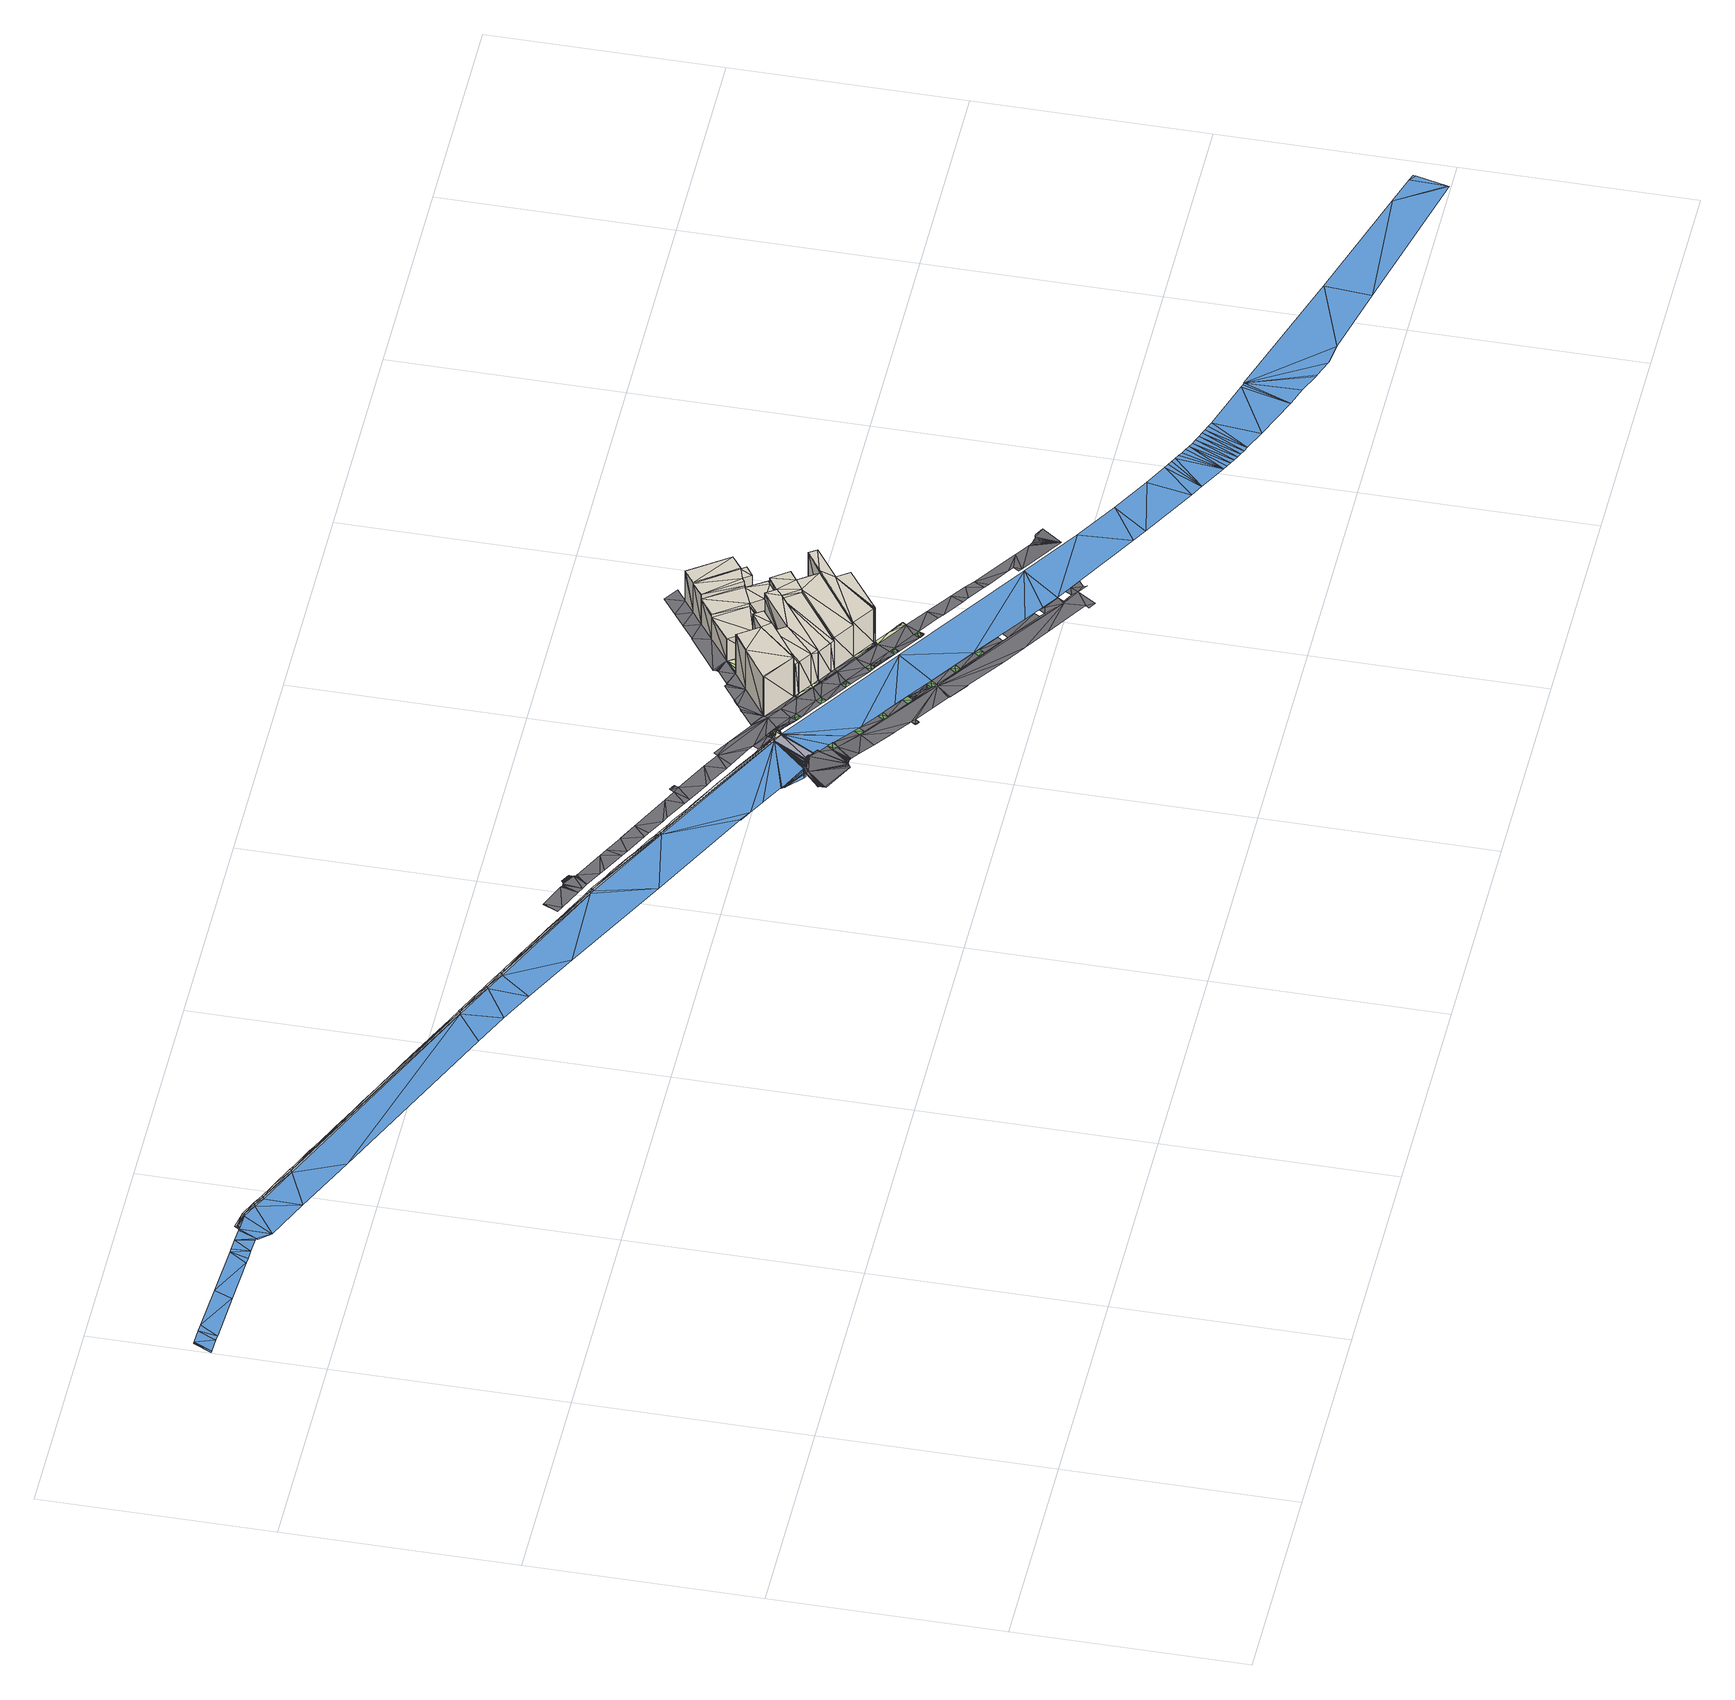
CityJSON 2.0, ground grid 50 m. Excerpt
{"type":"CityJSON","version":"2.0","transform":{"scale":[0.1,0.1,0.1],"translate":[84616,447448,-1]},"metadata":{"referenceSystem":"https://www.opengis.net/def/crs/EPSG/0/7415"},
"CityObjects":{
"object1":{"type":"GenericCityObject","attributes":{"bgt_status":"bestaand","bgt_type":"kademuur","plus_status":"geenWaarde","plus_type":"waardeOnbekend","relatievehoogteligging":"0"},"geometry":[{"type":"MultiSurface","lod":"1","boundaries":[[[0,1,2]],[[3,4,2]],[[5,6,0]],[[0,7,5]],[[0,8,7]],[[0,6,1]],[[8,0,9]],[[10,0,11]],[[11,0,12]],[[2,1,3]],[[9,0,13]],[[0,10,13]],[[14,15,0]],[[16,17,18]],[[17,16,14]],[[19,18,17]],[[20,21,19]],[[22,21,20]],[[20,23,22]],[[24,23,20]],[[25,24,20]],[[26,25,27]],[[27,28,26]],[[29,30,27]],[[29,27,31]],[[31,27,32]],[[32,33,34]],[[34,33,35]],[[35,33,36]],[[36,37,38]],[[38,37,39]],[[39,37,40]],[[40,37,41]],[[41,37,42]],[[37,43,44]],[[45,37,46]],[[46,37,47]],[[47,37,48]],[[48,37,44]],[[49,43,50]],[[51,44,43]],[[43,52,51]],[[53,43,49]],[[49,54,55]],[[49,50,54]],[[54,50,43]],[[53,52,43]],[[42,37,45]],[[27,25,20]],[[36,33,37]],[[30,28,27]],[[33,32,27]],[[15,12,0]],[[20,19,17]],[[17,14,0]],[[56,57,58]],[[2,59,60]],[[60,61,62]],[[63,64,65]],[[65,64,66]],[[65,66,67]],[[64,58,57]],[[64,57,66]],[[58,62,56]],[[61,56,62]],[[68,61,60]],[[69,68,60]],[[59,69,60]],[[70,59,2]],[[71,72,2]],[[2,72,70]],[[73,71,2]],[[74,73,2]],[[75,74,2]],[[76,75,2]],[[4,76,2]],[[55,77,49]],[[78,79,50]],[[50,79,43]],[[79,78,43]],[[43,78,50]],[[80,79,37]],[[37,79,43]],[[81,80,33]],[[33,80,37]],[[82,81,27]],[[27,81,33]],[[83,82,20]],[[20,82,27]],[[84,83,17]],[[17,83,20]],[[85,84,0]],[[0,84,17]],[[86,85,2]],[[2,85,0]],[[87,86,60]],[[60,86,2]],[[88,87,62]],[[62,87,60]],[[89,88,58]],[[58,88,62]],[[90,89,64]],[[64,89,58]],[[91,90,63]],[[63,90,64]],[[92,91,65]],[[65,91,63]],[[93,92,67]],[[67,92,65]]]}]},
"object2":{"type":"GenericCityObject","attributes":{"bgt_status":"bestaand","bgt_type":"kademuur","plus_status":"geenWaarde","plus_type":"waardeOnbekend","relatievehoogteligging":"0"},"geometry":[{"type":"MultiSurface","lod":"1","boundaries":[[[94,95,96]],[[95,97,98]],[[97,99,100]],[[99,101,102]],[[101,103,104]],[[103,105,106]],[[105,107,108]],[[109,110,111]],[[100,99,102]],[[102,101,104]],[[112,113,114]],[[106,104,103]],[[115,114,109]],[[109,116,115]],[[109,111,116]],[[112,117,113]],[[109,118,110]],[[98,97,100]],[[112,114,115]],[[119,118,109]],[[108,107,117]],[[108,106,105]],[[107,113,117]],[[96,95,98]],[[120,94,96]],[[121,122,120]],[[123,124,121]],[[125,126,123]],[[127,128,125]],[[129,130,127]],[[131,132,129]],[[120,122,94]],[[122,121,124]],[[124,123,126]],[[126,125,128]],[[128,127,130]],[[130,129,132]],[[132,131,133]],[[132,133,134]],[[131,135,133]],[[131,136,135]],[[137,136,131]],[[138,137,129]],[[129,137,131]],[[139,138,127]],[[127,138,129]],[[140,139,125]],[[125,139,127]],[[141,140,123]],[[123,140,125]],[[121,141,123]],[[142,100,102]],[[143,142,104]],[[104,142,102]],[[144,143,106]],[[106,143,104]],[[145,144,108]],[[108,144,106]],[[146,145,117]],[[117,145,108]],[[147,146,112]],[[112,146,117]],[[148,147,115]],[[115,147,112]],[[149,148,116]],[[116,148,115]],[[150,149,111]],[[111,149,116]],[[151,150,110]],[[110,150,111]],[[152,153,109]],[[109,153,119]],[[154,152,114]],[[114,152,109]],[[155,154,113]],[[113,154,114]],[[156,155,107]],[[107,155,113]],[[157,156,105]],[[105,156,107]],[[158,157,103]],[[103,157,105]],[[159,158,101]],[[101,158,103]],[[160,159,99]],[[99,159,101]],[[161,160,97]],[[97,160,99]],[[162,161,95]],[[95,161,97]],[[163,162,94]],[[94,162,95]],[[164,163,122]],[[122,163,94]],[[165,164,124]],[[124,164,122]],[[166,165,126]],[[126,165,124]],[[167,166,128]],[[128,166,126]],[[168,167,130]],[[130,167,128]],[[169,168,132]],[[132,168,130]],[[170,169,171]],[[171,169,134]],[[134,169,132]],[[172,171,133]],[[133,171,134]],[[135,172,133]]]}]},
"bridge1":{"type":"Bridge","attributes":{"bgt_status":"bestaand","class":"dek","hoortbijtypeoverbrugging":"waardeOnbekend","overbruggingisbeweegbaar":"0","plus_status":"geenWaarde","relatievehoogteligging":"1"},"geometry":[{"type":"MultiSurface","lod":"1","boundaries":[[[173,174,175]],[[173,176,174]],[[174,177,178]],[[179,180,181]],[[177,174,176]],[[176,173,182]],[[182,173,179]],[[183,182,179]],[[184,183,185]],[[186,184,185]],[[183,179,185]],[[173,180,179]],[[187,185,179]],[[188,181,180]]]}]},
"object3":{"type":"GenericCityObject","attributes":{"bgt_status":"bestaand","bgt_type":"muur","plus_status":"geenWaarde","plus_type":"waardeOnbekend","relatievehoogteligging":"0"},"geometry":[{"type":"MultiSurface","lod":"1","boundaries":[[[189,190,191]],[[189,192,193]],[[190,189,193]],[[193,192,194]],[[193,195,190]]]}]},
"building1":{"type":"Building","attributes":{"bgt_status":"bestaand","hoek":"(1:32.7)","identificatiebagpnd":"503100000026153","identificatiebagvbolaagstehuisnummer":"(1:503010000027097)","measuredHeight":10.62,"min-height-surface":0.03,"plaatsingspunt":"(1:84830.424447550.641)","plus_status":"geenWaarde","relatievehoogteligging":"0","tekst":"(1:172)"},"geometry":[{"type":"MultiSurface","lod":"1","boundaries":[[[196,197,198]],[[198,197,199]],[[199,200,201]],[[199,202,200]],[[203,204,202]],[[197,203,202]],[[197,196,205]],[[199,197,202]],[[196,206,205]],[[207,208,209]],[[209,208,196]],[[196,208,210]],[[196,210,206]],[[211,209,198]],[[198,209,196]],[[212,213,199]],[[199,213,211]],[[199,211,198]],[[214,212,201]],[[201,212,199]],[[215,214,200]],[[200,214,201]],[[216,215,202]],[[202,215,200]],[[217,216,204]],[[204,216,202]],[[218,217,203]],[[203,217,204]],[[219,218,197]],[[197,218,203]],[[220,219,221]],[[221,219,205]],[[205,219,197]],[[210,221,206]],[[206,221,205]]]}]},
"object4":{"type":"GenericCityObject","attributes":{"bgt_status":"bestaand","bgt_type":"muur","plus_status":"geenWaarde","plus_type":"waardeOnbekend","relatievehoogteligging":"0"},"geometry":[{"type":"MultiSurface","lod":"1","boundaries":[[[222,223,224]],[[222,225,223]],[[222,226,191]],[[225,222,190]],[[190,222,191]],[[191,226,227]],[[228,226,222]],[[229,228,224]],[[224,228,222]],[[230,229,223]],[[223,229,224]],[[231,230,225]],[[225,230,223]],[[195,231,190]],[[190,231,225]]]}]},
"object5":{"type":"GenericCityObject","attributes":{"bgt_status":"bestaand","bgt_type":"muur","plus_status":"geenWaarde","plus_type":"waardeOnbekend","relatievehoogteligging":"0"},"geometry":[{"type":"MultiSurface","lod":"1","boundaries":[[[218,232,217]],[[232,233,217]]]}]},
"building2":{"type":"Building","attributes":{"bgt_status":"bestaand","hoek":"(1:32.7)","identificatiebagpnd":"503100000032718","identificatiebagvbolaagstehuisnummer":"(1:503010000027096)","measuredHeight":8.37,"min-height-surface":0,"plaatsingspunt":"(1:84835.527447547.038)","plus_status":"geenWaarde","relatievehoogteligging":"0","tekst":"(1:170)"},"geometry":[{"type":"MultiSurface","lod":"1","boundaries":[[[234,235,236]],[[236,235,237]],[[234,238,235]],[[234,209,239]],[[238,234,239]],[[240,241,209]],[[239,209,241]],[[242,240,209]],[[243,241,240]],[[211,242,209]],[[244,242,211]],[[245,207,234]],[[234,207,209]],[[246,245,247]],[[247,245,236]],[[236,245,234]],[[248,247,237]],[[237,247,236]],[[249,250,238]],[[238,250,235]],[[251,227,239]],[[239,227,249]],[[239,249,238]],[[252,251,241]],[[241,251,239]],[[253,252,243]],[[243,252,241]],[[254,253,240]],[[240,253,243]],[[255,254,242]],[[242,254,240]],[[256,255,244]],[[244,255,242]],[[213,256,211]],[[211,256,244]]]}]},
"object6":{"type":"GenericCityObject","attributes":{"bgt_status":"bestaand","bgt_type":"muur","plus_status":"geenWaarde","plus_type":"waardeOnbekend","relatievehoogteligging":"0"},"geometry":[{"type":"MultiSurface","lod":"1","boundaries":[[[257,258,259]],[[257,260,258]],[[257,261,262]],[[260,257,262]],[[263,260,262]],[[261,263,262]]]}]},
"building3":{"type":"Building","attributes":{"bgt_status":"bestaand","hoek":"(1:32.7)","identificatiebagpnd":"503100000004048","identificatiebagvbolaagstehuisnummer":"(1:503010000027095)","measuredHeight":7.64,"min-height-surface":-0.02,"plaatsingspunt":"(1:84841.951447542.723)","plus_status":"geenWaarde","relatievehoogteligging":"0","tekst":"(1:168)"},"geometry":[{"type":"MultiSurface","lod":"1","boundaries":[[[264,250,265]],[[250,266,265]],[[266,267,268]],[[266,250,267]],[[250,249,267]],[[269,270,266]],[[266,270,265]],[[271,269,268]],[[268,269,266]],[[226,271,267]],[[267,271,268]],[[227,226,249]],[[249,226,267]]]}]},
"building4":{"type":"Building","attributes":{"bgt_status":"bestaand","hoek":"(1:-36.6)","identificatiebagpnd":"503100000026154","identificatiebagvbolaagstehuisnummer":"(1:503010000027023)","measuredHeight":6.01,"min-height-surface":0.06,"plaatsingspunt":"(1:84843.704447561.474)","plus_status":"geenWaarde","relatievehoogteligging":"0","tekst":"(1:1)"},"geometry":[{"type":"MultiSurface","lod":"1","boundaries":[[[272,273,221]],[[272,221,210]],[[273,274,221]],[[273,275,274]],[[208,276,210]],[[210,276,272]],[[232,220,274]],[[274,220,221]],[[233,232,275]],[[275,232,274]],[[277,233,273]],[[273,233,275]]]}]},
"building5":{"type":"Building","attributes":{"bgt_status":"bestaand","hoek":"(1:32.7)","identificatiebagpnd":"503100000026152","identificatiebagvbolaagstehuisnummer":"(1:503010000027094)","measuredHeight":8.37,"min-height-surface":-0.01,"plaatsingspunt":"(1:84845.575447540.308)","plus_status":"geenWaarde","relatievehoogteligging":"0","tekst":"(1:166)"},"geometry":[{"type":"MultiSurface","lod":"1","boundaries":[[[278,279,280]],[[278,280,281]],[[280,237,235]],[[280,282,237]],[[237,282,283]],[[283,282,284]],[[280,279,282]],[[270,285,281]],[[281,285,278]],[[265,270,281]],[[264,265,280]],[[280,265,281]],[[250,264,235]],[[235,264,280]],[[286,248,283]],[[283,248,237]],[[287,288,284]],[[284,288,286]],[[284,286,283]],[[289,287,282]],[[282,287,284]],[[290,289,279]],[[279,289,282]]]}]},
"building6":{"type":"Building","attributes":{"bgt_status":"bestaand","hoek":"(1:32.7)","identificatiebagpnd":"503100000026151","identificatiebagvbolaagstehuisnummer":"(1:503010000061493)","measuredHeight":9.06,"min-height-surface":-0.01,"plaatsingspunt":"(1:84850.858447537.122)","plus_status":"geenWaarde","relatievehoogteligging":"0","tekst":"(1:164)"},"geometry":[{"type":"MultiSurface","lod":"1","boundaries":[[[291,292,293]],[[291,294,292]],[[291,295,294]],[[291,296,295]],[[291,297,298]],[[296,291,298]],[[298,297,299]],[[300,301,291]],[[291,301,297]],[[302,300,303]],[[303,300,293]],[[293,300,291]],[[304,303,292]],[[292,303,293]],[[258,305,294]],[[294,305,304]],[[294,304,292]],[[259,258,295]],[[295,258,294]],[[285,259,296]],[[296,259,295]],[[278,285,296]],[[279,278,298]],[[298,278,296]],[[306,290,299]],[[299,290,279]],[[299,279,298]],[[301,306,297]],[[297,306,299]]]}]},
"building7":{"type":"Building","attributes":{"bgt_status":"bestaand","identificatiebagpnd":"503100000026155","measuredHeight":6.79,"min-height-surface":0.08,"plus_status":"geenWaarde","relatievehoogteligging":"0"},"geometry":[{"type":"MultiSurface","lod":"1","boundaries":[[[307,308,309]],[[286,310,309]],[[308,311,309]],[[309,247,286]],[[286,247,248]],[[309,311,247]],[[308,312,311]],[[313,314,309]],[[309,314,307]],[[315,313,310]],[[310,313,309]],[[288,315,286]],[[286,315,310]],[[276,246,272]],[[272,246,311]],[[311,246,247]],[[273,272,312]],[[312,272,311]],[[316,277,308]],[[308,277,273]],[[308,273,312]]]}]},
"building8":{"type":"Building","attributes":{"bgt_status":"bestaand","hoek":"(1:-36.3)","identificatiebagpnd":"503100000017412","identificatiebagvbolaagstehuisnummer":"(1:503010000027024)","measuredHeight":7.98,"min-height-surface":0.09,"plaatsingspunt":"(1:84852.482447568.060)","plus_status":"geenWaarde","relatievehoogteligging":"0","tekst":"(1:3)"},"geometry":[{"type":"MultiSurface","lod":"1","boundaries":[[[317,318,319]],[[317,320,321]],[[318,317,321]],[[321,320,322]],[[323,321,322]],[[322,320,324]],[[325,326,319]],[[319,326,317]],[[327,325,318]],[[318,325,319]],[[328,327,321]],[[321,327,318]],[[314,328,307]],[[307,328,323]],[[323,328,321]],[[308,307,322]],[[322,307,323]],[[329,316,324]],[[324,316,308]],[[324,308,322]],[[330,329,320]],[[320,329,324]]]}]},
"building9":{"type":"Building","attributes":{"bgt_status":"bestaand","hoek":"(1:-36.3)","identificatiebagpnd":"503100000017420","identificatiebagvbolaagstehuisnummer":"(1:503010000054295)","measuredHeight":8.24,"min-height-surface":0.11,"plaatsingspunt":"(1:84855.482447570.260)","plus_status":"geenWaarde","relatievehoogteligging":"0","tekst":"(1:5)"},"geometry":[{"type":"MultiSurface","lod":"1","boundaries":[[[331,332,333]],[[331,333,334]],[[335,336,331]],[[331,336,332]],[[326,337,317]],[[317,337,334]],[[334,337,335]],[[334,335,331]],[[320,317,333]],[[333,317,334]],[[338,330,336]],[[336,330,332]],[[332,330,320]],[[332,320,333]]]}]},
"waterbody1":{"type":"WaterBody","attributes":{"bgt_status":"bestaand","class":"waterloop","plus_status":"geenWaarde","plus_type":"waardeOnbekend","relatievehoogteligging":"0"},"geometry":[{"type":"MultiSurface","lod":"1","boundaries":[[[339,158,159]],[[340,341,79]],[[179,180,79]],[[180,181,79]],[[173,342,180]],[[343,344,345]],[[342,346,345]],[[347,344,348]],[[349,350,351]],[[352,350,353]],[[354,355,356]],[[356,352,357]],[[358,359,360]],[[360,355,361]],[[358,362,359]],[[358,363,362]],[[364,365,363]],[[364,366,365]],[[364,367,366]],[[364,368,367]],[[369,370,368]],[[371,372,370]],[[373,374,372]],[[375,376,374]],[[377,378,376]],[[379,380,378]],[[379,381,380]],[[382,383,381]],[[384,385,383]],[[386,385,384]],[[387,388,389]],[[389,386,390]],[[391,392,388]],[[393,392,394]],[[394,392,391]],[[391,388,395]],[[395,388,387]],[[387,389,390]],[[390,386,396]],[[397,390,396]],[[396,386,398]],[[398,386,399]],[[399,386,400]],[[400,386,384]],[[384,383,382]],[[382,381,379]],[[379,378,377]],[[377,376,375]],[[375,374,373]],[[373,372,371]],[[371,370,369]],[[369,368,401]],[[401,368,364]],[[364,363,358]],[[358,360,361]],[[361,355,354]],[[354,356,357]],[[402,403,82]],[[357,352,353]],[[353,350,349]],[[353,349,404]],[[350,347,405]],[[351,350,405]],[[405,347,406]],[[406,347,407]],[[407,347,348]],[[168,169,79]],[[348,344,343]],[[343,345,408]],[[408,345,346]],[[409,410,339]],[[411,408,346]],[[342,173,346]],[[180,179,173]],[[412,86,87]],[[179,79,413]],[[413,79,169]],[[170,413,169]],[[167,168,79]],[[166,167,79]],[[165,166,79]],[[79,164,165]],[[79,163,164]],[[79,162,163]],[[79,414,162]],[[162,414,161]],[[415,88,89]],[[160,161,416]],[[159,160,409]],[[339,157,158]],[[339,156,157]],[[153,155,156]],[[153,154,155]],[[417,83,84]],[[152,154,153]],[[82,83,402]],[[153,156,339]],[[82,403,81]],[[339,159,409]],[[416,409,160]],[[414,416,161]],[[418,414,79]],[[80,419,79]],[[79,420,418]],[[79,341,420]],[[80,81,403]],[[85,421,84]],[[79,419,340]],[[85,86,422]],[[417,402,83]],[[419,423,424]],[[419,80,423]],[[87,88,412]],[[403,423,80]],[[421,417,84]],[[425,421,85]],[[425,85,422]],[[422,86,412]],[[412,88,415]],[[91,89,90]],[[426,415,427]],[[428,427,429]],[[430,428,429]],[[431,430,429]],[[432,433,434]],[[435,432,436]],[[437,435,438]],[[439,437,440]],[[437,441,440]],[[437,438,441]],[[435,436,438]],[[433,442,443]],[[432,434,436]],[[433,443,434]],[[442,444,445]],[[442,445,443]],[[444,431,445]],[[431,446,445]],[[431,429,446]],[[427,93,429]],[[427,92,93]],[[427,415,91]],[[427,91,92]],[[415,89,91]]]}]},
"plantcover1":{"type":"PlantCover","attributes":{"begroeidterreindeeloptalud":"0","bgt_status":"bestaand","class":"groenvoorziening","plus_fysiekvoorkomen":"waardeOnbekend","plus_status":"geenWaarde","relatievehoogteligging":"0"},"geometry":[{"type":"MultiSurface","lod":"1","boundaries":[[[447,448,449]],[[449,450,451]],[[447,449,451]],[[448,450,449]]]}]},
"road1":{"type":"Road","attributes":{"bgt_status":"bestaand","function":"voetpad","plus_functiewegdeel":"waardeOnbekend","plus_fysiekvoorkomenwegdeel":"gebakkenklinkers","plus_status":"geenWaarde","relatievehoogteligging":"0","surfacematerial":"openverharding","wegdeeloptalud":"0"},"geometry":[{"type":"MultiSurface","lod":"1","boundaries":[[[452,453,454]],[[455,456,454]],[[453,77,454]],[[454,457,455]],[[454,458,457]],[[454,459,458]],[[454,55,459]],[[459,55,460]],[[460,55,461]],[[454,77,55]]]}]},
"plantcover2":{"type":"PlantCover","attributes":{"begroeidterreindeeloptalud":"0","bgt_status":"bestaand","class":"groenvoorziening","plus_fysiekvoorkomen":"waardeOnbekend","plus_status":"geenWaarde","relatievehoogteligging":"0"},"geometry":[{"type":"MultiSurface","lod":"1","boundaries":[[[462,463,464]],[[462,464,465]]]}]},
"road2":{"type":"Road","attributes":{"bgt_status":"bestaand","function":"voetpad","plus_functiewegdeel":"waardeOnbekend","plus_fysiekvoorkomenwegdeel":"tegels","plus_status":"geenWaarde","relatievehoogteligging":"0","surfacematerial":"openverharding","wegdeeloptalud":"0"},"geometry":[{"type":"MultiSurface","lod":"1","boundaries":[[[466,467,468]],[[468,469,470]],[[468,467,469]],[[469,467,214]],[[466,471,467]],[[467,471,472]],[[472,471,473]]]}]},
"landuse1":{"type":"LandUse","attributes":{"bgt_fysiekvoorkomen":"onverhard","bgt_status":"bestaand","onbegroeidterreindeeloptalud":"0","plus_fysiekvoorkomen":"waardeOnbekend","plus_status":"geenWaarde","relatievehoogteligging":"0"},"geometry":[{"type":"MultiSurface","lod":"1","boundaries":[[[474,475,476]],[[477,461,55]],[[478,475,452]],[[478,476,475]],[[478,479,476]],[[478,480,479]],[[478,481,480]],[[482,483,484]],[[485,486,487]],[[180,485,487]],[[180,342,485]],[[488,180,487]],[[489,490,491]],[[477,55,188]],[[492,54,43]],[[492,55,54]],[[482,484,478]],[[478,484,481]],[[461,477,493]],[[460,461,493]],[[493,477,488]],[[458,493,457]],[[457,493,455]],[[455,493,456]],[[456,493,478]],[[456,452,454]],[[180,477,188]],[[488,489,491]],[[459,493,458]],[[493,488,491]],[[489,488,487]],[[477,180,488]],[[490,482,491]],[[490,483,482]],[[478,493,491]],[[459,460,493]],[[456,478,452]],[[491,482,478]],[[188,492,43]],[[188,55,492]],[[181,180,188]],[[79,181,43]],[[43,181,188]]]}]},
"road3":{"type":"Road","attributes":{"bgt_status":"bestaand","function":"voetpad","plus_functiewegdeel":"waardeOnbekend","plus_fysiekvoorkomenwegdeel":"gebakkenklinkers","plus_status":"geenWaarde","relatievehoogteligging":"0","surfacematerial":"openverharding","wegdeeloptalud":"0"},"geometry":[{"type":"MultiSurface","lod":"1","boundaries":[[[494,495,496]],[[496,497,498]],[[496,495,499]],[[496,499,497]],[[497,499,500]],[[499,495,501]],[[502,499,501]]]}]},
"road4":{"type":"Road","attributes":{"bgt_status":"bestaand","function":"voetpad","plus_functiewegdeel":"waardeOnbekend","plus_fysiekvoorkomenwegdeel":"gebakkenklinkers","plus_status":"geenWaarde","relatievehoogteligging":"0","surfacematerial":"openverharding","wegdeeloptalud":"0"},"geometry":[{"type":"MultiSurface","lod":"1","boundaries":[[[503,504,505]],[[503,505,506]]]}]},
"road5":{"type":"Road","attributes":{"bgt_status":"bestaand","function":"voetpad","plus_functiewegdeel":"waardeOnbekend","plus_fysiekvoorkomenwegdeel":"gebakkenklinkers","plus_status":"geenWaarde","relatievehoogteligging":"0","surfacematerial":"openverharding","wegdeeloptalud":"0"},"geometry":[{"type":"MultiSurface","lod":"1","boundaries":[[[474,480,481]],[[504,474,481]],[[489,504,490]],[[490,504,483]],[[483,504,484]],[[484,504,481]],[[474,479,480]],[[474,476,479]],[[504,503,474]],[[474,503,475]],[[507,505,489]],[[506,508,509]],[[489,505,504]],[[507,508,506]],[[503,506,509]],[[505,507,506]],[[475,503,509]]]}]},
"plantcover3":{"type":"PlantCover","attributes":{"begroeidterreindeeloptalud":"0","bgt_status":"bestaand","class":"groenvoorziening","plus_fysiekvoorkomen":"waardeOnbekend","plus_status":"geenWaarde","relatievehoogteligging":"0"},"geometry":[{"type":"MultiSurface","lod":"1","boundaries":[[[510,511,512]],[[512,513,514]],[[510,512,514]],[[511,513,512]]]}]},
"road6":{"type":"Road","attributes":{"bgt_status":"bestaand","function":"rijbaanlokaleweg","plus_functiewegdeel":"waardeOnbekend","plus_fysiekvoorkomenwegdeel":"betonstraatstenen","plus_status":"geenWaarde","relatievehoogteligging":"0","surfacematerial":"openverharding","wegdeeloptalud":"0"},"geometry":[{"type":"MultiSurface","lod":"1","boundaries":[[[515,516,517]],[[518,517,516]],[[519,520,521]],[[522,517,518]],[[523,524,521]],[[525,523,526]],[[527,525,526]],[[528,527,526]],[[529,528,526]],[[530,531,526]],[[532,530,526]],[[533,532,526]],[[534,533,526]],[[535,534,526]],[[536,535,526]],[[537,536,538]],[[539,537,538]],[[536,526,538]],[[531,529,526]],[[526,523,521]],[[521,524,519]],[[522,540,524]],[[524,540,519]],[[522,541,540]],[[542,543,515]],[[542,544,545]],[[541,522,518]],[[516,515,546]],[[546,515,543]],[[543,542,547]],[[547,542,545]],[[545,544,548]],[[549,545,548]],[[550,551,230]],[[552,550,230]],[[231,552,230]],[[553,554,193]],[[555,553,194]],[[556,557,558]],[[472,453,467]],[[475,509,452]],[[452,509,467]],[[559,560,561]],[[562,563,472]],[[453,472,563]],[[562,472,564]],[[565,566,567]],[[568,569,570]],[[571,572,573]],[[560,574,561]],[[575,576,573]],[[577,558,576]],[[578,579,580]],[[579,558,581]],[[582,578,580]],[[580,579,581]],[[574,583,584]],[[581,558,585]],[[586,559,561]],[[585,558,587]],[[588,559,586]],[[588,566,565]],[[569,589,567]],[[587,558,590]],[[591,564,592]],[[590,558,593]],[[453,452,467]],[[593,558,557]],[[556,558,594]],[[594,558,577]],[[577,576,595]],[[595,576,596]],[[596,576,597]],[[597,576,598]],[[598,576,599]],[[600,598,601]],[[602,600,603]],[[604,602,603]],[[605,604,606]],[[607,605,608]],[[609,607,610]],[[611,609,612]],[[613,611,614]],[[615,613,616]],[[617,615,618]],[[616,618,615]],[[614,616,613]],[[612,614,611]],[[610,612,609]],[[608,610,607]],[[606,608,605]],[[603,606,604]],[[601,603,600]],[[619,601,598]],[[599,619,598]],[[620,621,573]],[[576,622,599]],[[576,575,622]],[[623,624,584]],[[573,625,575]],[[620,624,623]],[[625,573,626]],[[626,573,627]],[[627,573,572]],[[628,571,573]],[[621,628,573]],[[623,621,620]],[[584,583,623]],[[574,560,583]],[[509,508,467]],[[559,629,560]],[[559,588,565]],[[565,567,589]],[[589,569,568]],[[630,589,568]],[[630,631,632]],[[591,592,570]],[[633,632,631]],[[592,568,570]],[[631,630,568]],[[508,555,634]],[[592,564,472]],[[508,634,467]],[[555,194,634]],[[553,193,194]],[[551,635,263]],[[554,231,193]],[[193,231,195]],[[554,552,231]],[[635,636,260]],[[551,263,230]],[[636,637,260]],[[635,260,263]],[[637,548,260]],[[637,549,548]]]}]},
"plantcover4":{"type":"PlantCover","attributes":{"begroeidterreindeeloptalud":"0","bgt_status":"bestaand","class":"groenvoorziening","plus_fysiekvoorkomen":"waardeOnbekend","plus_status":"geenWaarde","relatievehoogteligging":"0"},"geometry":[{"type":"MultiSurface","lod":"1","boundaries":[[[638,555,639]],[[639,508,507]],[[640,638,507]],[[555,508,639]],[[507,638,639]],[[640,555,638]]]}]},
"road7":{"type":"Road","attributes":{"bgt_status":"bestaand","function":"voetgangersgebied","plus_functiewegdeel":"waardeOnbekend","plus_fysiekvoorkomenwegdeel":"gebakkenklinkers","plus_status":"geenWaarde","relatievehoogteligging":"0","surfacematerial":"openverharding","wegdeeloptalud":"0"},"geometry":[{"type":"MultiSurface","lod":"1","boundaries":[[[470,641,468]],[[469,214,470]],[[214,215,470]],[[470,215,641]],[[641,215,642]],[[641,642,643]],[[642,215,644]],[[643,642,645]],[[215,216,644]],[[644,646,647]],[[644,648,646]],[[644,216,648]],[[648,216,649]],[[649,216,650]],[[216,651,650]],[[651,216,652]],[[652,216,653]],[[654,653,216]],[[649,655,656]],[[649,657,655]],[[649,658,657]],[[649,650,658]],[[216,217,654]],[[659,654,217]],[[660,659,217]],[[660,217,233]],[[660,233,661]],[[661,233,662]],[[662,233,663]],[[663,233,664]],[[665,664,233]],[[666,233,667]],[[668,665,233]],[[668,233,669]],[[670,233,666]],[[669,233,671]],[[671,233,670]],[[233,277,667]],[[277,672,667]],[[672,277,673]],[[673,277,329]],[[316,329,277]],[[674,673,329]],[[674,329,330]],[[675,674,330]],[[330,338,675]],[[675,338,676]],[[676,338,677]]]}]},
"road8":{"type":"Road","attributes":{"bgt_status":"bestaand","function":"parkeervlak","plus_functiewegdeel":"waardeOnbekend","plus_fysiekvoorkomenwegdeel":"betonstraatstenen","plus_status":"geenWaarde","relatievehoogteligging":"0","surfacematerial":"openverharding","wegdeeloptalud":"0"},"geometry":[{"type":"MultiSurface","lod":"1","boundaries":[[[553,555,640]],[[553,640,678]]]}]},
"plantcover5":{"type":"PlantCover","attributes":{"begroeidterreindeeloptalud":"0","bgt_status":"bestaand","class":"groenvoorziening","plus_fysiekvoorkomen":"waardeOnbekend","plus_status":"geenWaarde","relatievehoogteligging":"0"},"geometry":[{"type":"MultiSurface","lod":"1","boundaries":[[[679,680,681]],[[679,681,682]]]}]},
"road9":{"type":"Road","attributes":{"bgt_status":"bestaand","function":"voetpad","plus_functiewegdeel":"waardeOnbekend","plus_fysiekvoorkomenwegdeel":"gebakkenklinkers","plus_status":"geenWaarde","relatievehoogteligging":"0","surfacematerial":"openverharding","wegdeeloptalud":"0"},"geometry":[{"type":"MultiSurface","lod":"1","boundaries":[[[212,214,634]],[[212,634,683]],[[192,683,634]],[[192,634,194]],[[214,467,634]]]}]},
"road10":{"type":"Road","attributes":{"bgt_status":"bestaand","function":"parkeervlak","plus_functiewegdeel":"waardeOnbekend","plus_fysiekvoorkomenwegdeel":"betonstraatstenen","plus_status":"geenWaarde","relatievehoogteligging":"0","surfacematerial":"openverharding","wegdeeloptalud":"0"},"geometry":[{"type":"MultiSurface","lod":"1","boundaries":[[[684,685,686]],[[685,687,686]]]}]},
"plantcover6":{"type":"PlantCover","attributes":{"begroeidterreindeeloptalud":"0","bgt_status":"bestaand","class":"groenvoorziening","plus_fysiekvoorkomen":"waardeOnbekend","plus_status":"geenWaarde","relatievehoogteligging":"0"},"geometry":[{"type":"MultiSurface","lod":"1","boundaries":[[[688,554,553]],[[689,688,678]],[[678,688,553]],[[689,554,688]]]}]},
"road11":{"type":"Road","attributes":{"bgt_status":"bestaand","function":"rijbaanlokaleweg","plus_functiewegdeel":"waardeOnbekend","plus_fysiekvoorkomenwegdeel":"betonstraatstenen","plus_status":"geenWaarde","relatievehoogteligging":"0","surfacematerial":"openverharding","wegdeeloptalud":"0"},"geometry":[{"type":"MultiSurface","lod":"1","boundaries":[[[690,691,501]],[[145,146,147]],[[692,693,694]],[[690,695,694]],[[693,692,696]],[[697,696,692]],[[698,694,695]],[[698,692,694]],[[695,690,699]],[[690,700,699]],[[700,690,701]],[[700,701,702]],[[690,703,701]],[[703,690,704]],[[704,690,495]],[[690,501,495]],[[691,705,501]],[[705,691,706]],[[705,706,707]],[[706,691,708]],[[177,183,709]],[[182,183,176]],[[150,710,136]],[[711,708,447]],[[712,451,713]],[[713,451,714]],[[714,451,715]],[[715,451,716]],[[451,717,718]],[[719,720,451]],[[721,719,451]],[[722,721,451]],[[723,722,451]],[[724,723,709]],[[710,724,136]],[[725,710,150]],[[726,725,150]],[[727,726,150]],[[728,727,150]],[[729,728,150]],[[730,729,150]],[[730,731,732]],[[730,150,731]],[[733,731,150]],[[734,733,150]],[[735,734,150]],[[736,735,150]],[[737,736,150]],[[738,737,150]],[[738,151,739]],[[738,150,151]],[[708,691,447]],[[150,147,149]],[[149,147,148]],[[150,138,147]],[[143,145,147]],[[143,144,145]],[[138,143,147]],[[98,142,143]],[[98,100,142]],[[138,98,143]],[[138,96,98]],[[121,120,96]],[[138,121,96]],[[140,141,121]],[[138,140,121]],[[138,139,140]],[[137,138,150]],[[136,137,150]],[[709,136,724]],[[186,185,172]],[[186,172,135]],[[740,171,172]],[[185,740,172]],[[136,184,135]],[[187,740,185]],[[447,712,711]],[[186,135,184]],[[184,136,183]],[[183,136,709]],[[183,177,176]],[[451,718,716]],[[741,447,465]],[[451,720,717]],[[178,709,742]],[[178,177,709]],[[709,451,450]],[[709,723,451]],[[712,447,451]],[[691,465,447]],[[448,447,741]],[[741,465,464]],[[413,170,740]],[[740,170,171]],[[179,413,187]],[[187,413,740]]]}]},
"road12":{"type":"Road","attributes":{"bgt_status":"bestaand","function":"parkeervlak","plus_functiewegdeel":"waardeOnbekend","plus_fysiekvoorkomenwegdeel":"betonstraatstenen","plus_status":"geenWaarde","relatievehoogteligging":"0","surfacematerial":"openverharding","wegdeeloptalud":"0"},"geometry":[{"type":"MultiSurface","lod":"1","boundaries":[[[743,744,745]],[[743,745,746]]]}]},
"road13":{"type":"Road","attributes":{"bgt_status":"bestaand","function":"parkeervlak","plus_functiewegdeel":"waardeOnbekend","plus_fysiekvoorkomenwegdeel":"betonstraatstenen","plus_status":"geenWaarde","relatievehoogteligging":"0","surfacematerial":"openverharding","wegdeeloptalud":"0"},"geometry":[{"type":"MultiSurface","lod":"1","boundaries":[[[552,554,689]],[[552,689,747]]]}]},
"plantcover7":{"type":"PlantCover","attributes":{"begroeidterreindeeloptalud":"0","bgt_status":"bestaand","class":"groenvoorziening","plus_fysiekvoorkomen":"waardeOnbekend","plus_status":"geenWaarde","relatievehoogteligging":"0"},"geometry":[{"type":"MultiSurface","lod":"1","boundaries":[[[748,749,750]],[[750,751,752]],[[748,750,752]],[[749,751,750]]]}]},
"landuse2":{"type":"LandUse","attributes":{"bgt_fysiekvoorkomen":"erf","bgt_status":"bestaand","onbegroeidterreindeeloptalud":"0","plus_fysiekvoorkomen":"waardeOnbekend","plus_status":"geenWaarde","relatievehoogteligging":"0"},"geometry":[{"type":"MultiSurface","lod":"1","boundaries":[[[753,254,255]],[[255,192,753]],[[192,253,753]],[[256,683,255]],[[754,755,756]],[[757,227,251]],[[755,189,251]],[[253,192,754]],[[757,189,191]],[[754,192,189]],[[256,213,212]],[[192,255,683]],[[683,256,212]],[[756,755,251]],[[757,758,227]],[[191,227,758]],[[758,757,191]],[[251,189,757]],[[253,254,753]],[[755,754,189]],[[252,253,754]],[[252,756,251]],[[252,754,756]]]}]},
"plantcover8":{"type":"PlantCover","attributes":{"begroeidterreindeeloptalud":"0","bgt_status":"bestaand","class":"groenvoorziening","plus_fysiekvoorkomen":"waardeOnbekend","plus_status":"geenWaarde","relatievehoogteligging":"0"},"geometry":[{"type":"MultiSurface","lod":"1","boundaries":[[[759,760,761]],[[759,552,747]],[[762,759,747]],[[761,550,552]],[[762,760,759]],[[762,550,760]],[[759,761,552]],[[760,550,761]]]}]},
"road14":{"type":"Road","attributes":{"bgt_status":"bestaand","function":"parkeervlak","plus_functiewegdeel":"waardeOnbekend","plus_fysiekvoorkomenwegdeel":"betonstraatstenen","plus_status":"geenWaarde","relatievehoogteligging":"0","surfacematerial":"openverharding","wegdeeloptalud":"0"},"geometry":[{"type":"MultiSurface","lod":"1","boundaries":[[[551,550,763]],[[550,762,763]]]}]},
"plantcover9":{"type":"PlantCover","attributes":{"begroeidterreindeeloptalud":"0","bgt_status":"bestaand","class":"groenvoorziening","plus_fysiekvoorkomen":"waardeOnbekend","plus_status":"geenWaarde","relatievehoogteligging":"0"},"geometry":[{"type":"MultiSurface","lod":"1","boundaries":[[[764,765,766]],[[766,767,768]],[[764,766,768]],[[765,767,766]]]}]},
"road15":{"type":"Road","attributes":{"bgt_status":"bestaand","function":"voetpad","plus_functiewegdeel":"waardeOnbekend","plus_fysiekvoorkomenwegdeel":"tegels","plus_status":"geenWaarde","relatievehoogteligging":"0","surfacematerial":"openverharding","wegdeeloptalud":"0"},"geometry":[{"type":"MultiSurface","lod":"1","boundaries":[[[271,270,269]],[[271,229,270]],[[271,226,228]],[[229,271,228]]]}]},
"plantcover10":{"type":"PlantCover","attributes":{"begroeidterreindeeloptalud":"0","bgt_status":"bestaand","class":"groenvoorziening","plus_fysiekvoorkomen":"waardeOnbekend","plus_status":"geenWaarde","relatievehoogteligging":"0"},"geometry":[{"type":"MultiSurface","lod":"1","boundaries":[[[769,635,551]],[[769,551,763]],[[770,769,763]],[[770,635,769]]]}]},
"road16":{"type":"Road","attributes":{"bgt_status":"bestaand","function":"parkeervlak","plus_functiewegdeel":"waardeOnbekend","plus_fysiekvoorkomenwegdeel":"betonstraatstenen","plus_status":"geenWaarde","relatievehoogteligging":"0","surfacematerial":"openverharding","wegdeeloptalud":"0"},"geometry":[{"type":"MultiSurface","lod":"1","boundaries":[[[771,765,764]],[[690,772,773]],[[772,774,775]],[[776,772,775]],[[773,772,776]],[[694,693,777]],[[778,779,780]],[[781,778,780]],[[772,690,780]],[[693,782,783]],[[784,785,786]],[[784,787,785]],[[694,788,784]],[[786,694,784]],[[781,694,786]],[[788,694,789]],[[693,790,777]],[[777,790,791]],[[783,792,790]],[[514,463,462]],[[789,694,777]],[[790,693,783]],[[780,694,781]],[[690,694,780]],[[764,690,773]],[[462,465,691]],[[690,510,691]],[[514,513,463]],[[691,514,462]],[[691,510,514]],[[682,681,510]],[[681,511,510]],[[690,682,510]],[[690,679,682]],[[743,746,751]],[[745,752,751]],[[690,752,679]],[[690,748,752]],[[768,767,748]],[[690,768,748]],[[748,767,749]],[[764,768,690]],[[771,764,773]],[[684,686,744]],[[679,752,744]],[[746,745,751]],[[744,752,745]],[[680,743,751]],[[684,743,680]],[[679,687,680]],[[684,744,743]],[[680,687,685]],[[679,744,686]],[[687,679,686]],[[685,684,680]]]}]},
"road17":{"type":"Road","attributes":{"bgt_status":"bestaand","function":"voetpad","plus_functiewegdeel":"waardeOnbekend","plus_fysiekvoorkomenwegdeel":"gebakkenklinkers","plus_status":"geenWaarde","relatievehoogteligging":"0","surfacematerial":"openverharding","wegdeeloptalud":"0"},"geometry":[{"type":"MultiSurface","lod":"1","boundaries":[[[793,794,795]],[[793,795,796]]]}]},
"road18":{"type":"Road","attributes":{"bgt_status":"bestaand","function":"voetpad","plus_functiewegdeel":"waardeOnbekend","plus_fysiekvoorkomenwegdeel":"sierbestrating","plus_status":"geenWaarde","relatievehoogteligging":"0","surfacematerial":"openverharding","wegdeeloptalud":"0"},"geometry":[{"type":"MultiSurface","lod":"1","boundaries":[[[285,270,261]],[[261,270,229]],[[263,261,229]],[[230,263,229]]]}]},
"road19":{"type":"Road","attributes":{"bgt_status":"bestaand","function":"voetpad","plus_functiewegdeel":"waardeOnbekend","plus_fysiekvoorkomenwegdeel":"gebakkenklinkers","plus_status":"geenWaarde","relatievehoogteligging":"0","surfacematerial":"openverharding","wegdeeloptalud":"0"},"geometry":[{"type":"MultiSurface","lod":"1","boundaries":[[[795,770,797]],[[795,794,770]],[[793,770,794]],[[636,796,797]],[[793,635,770]],[[797,796,795]],[[636,635,796]],[[796,635,793]]]}]},
"plantcover11":{"type":"PlantCover","attributes":{"begroeidterreindeeloptalud":"0","bgt_status":"bestaand","class":"groenvoorziening","plus_fysiekvoorkomen":"waardeOnbekend","plus_status":"geenWaarde","relatievehoogteligging":"0"},"geometry":[{"type":"MultiSurface","lod":"1","boundaries":[[[798,775,771]],[[776,798,773]],[[773,798,771]],[[776,775,798]]]}]},
"landuse3":{"type":"LandUse","attributes":{"bgt_fysiekvoorkomen":"erf","bgt_status":"bestaand","onbegroeidterreindeeloptalud":"0","plus_fysiekvoorkomen":"waardeOnbekend","plus_status":"geenWaarde","relatievehoogteligging":"0"},"geometry":[{"type":"MultiSurface","lod":"1","boundaries":[[[799,232,218]],[[800,218,219]],[[220,801,219]],[[220,232,802]],[[803,802,804]],[[802,232,804]],[[801,802,219]],[[804,218,800]],[[800,803,804]],[[801,220,802]],[[804,799,218]],[[804,232,799]],[[219,803,800]],[[219,802,803]]]}]},
"plantcover12":{"type":"PlantCover","attributes":{"begroeidterreindeeloptalud":"0","bgt_status":"bestaand","class":"groenvoorziening","plus_fysiekvoorkomen":"waardeOnbekend","plus_status":"geenWaarde","relatievehoogteligging":"0"},"geometry":[{"type":"MultiSurface","lod":"1","boundaries":[[[805,637,806]],[[806,636,807]],[[807,636,797]],[[808,807,797]],[[806,637,636]],[[808,806,807]],[[808,805,806]]]}]},
"landuse4":{"type":"LandUse","attributes":{"bgt_fysiekvoorkomen":"erf","bgt_status":"bestaand","onbegroeidterreindeeloptalud":"0","plus_fysiekvoorkomen":"waardeOnbekend","plus_status":"geenWaarde","relatievehoogteligging":"0"},"geometry":[{"type":"MultiSurface","lod":"1","boundaries":[[[809,285,261]],[[809,261,257]],[[810,811,809]],[[259,285,809]],[[810,809,257]],[[811,259,809]],[[259,810,257]],[[259,811,810]]]}]},
"road20":{"type":"Road","attributes":{"bgt_status":"bestaand","function":"parkeervlak","plus_functiewegdeel":"waardeOnbekend","plus_fysiekvoorkomenwegdeel":"betonstraatstenen","plus_status":"geenWaarde","relatievehoogteligging":"0","surfacematerial":"openverharding","wegdeeloptalud":"0"},"geometry":[{"type":"MultiSurface","lod":"1","boundaries":[[[549,637,812]],[[637,805,812]]]}]},
"plantcover13":{"type":"PlantCover","attributes":{"begroeidterreindeeloptalud":"0","bgt_status":"bestaand","class":"groenvoorziening","plus_fysiekvoorkomen":"waardeOnbekend","plus_status":"geenWaarde","relatievehoogteligging":"0"},"geometry":[{"type":"MultiSurface","lod":"1","boundaries":[[[813,545,549]],[[814,815,813]],[[812,813,549]],[[815,545,813]],[[814,816,815]],[[817,545,815]],[[812,814,813]],[[816,817,815]],[[817,814,812]],[[817,816,814]]]}]},
"landuse5":{"type":"LandUse","attributes":{"bgt_fysiekvoorkomen":"erf","bgt_status":"bestaand","onbegroeidterreindeeloptalud":"0","plus_fysiekvoorkomen":"waardeOnbekend","plus_status":"geenWaarde","relatievehoogteligging":"0"},"geometry":[{"type":"MultiSurface","lod":"1","boundaries":[[[818,246,819]],[[820,208,207]],[[821,276,208]],[[822,823,208]],[[824,276,821]],[[820,825,208]],[[826,827,828]],[[828,821,208]],[[828,829,821]],[[830,819,276]],[[246,276,819]],[[827,818,830]],[[830,276,824]],[[829,831,824]],[[829,827,831]],[[832,833,207]],[[832,834,833]],[[828,827,829]],[[245,246,818]],[[823,826,828]],[[834,818,827]],[[827,830,831]],[[818,819,830]],[[825,826,823]],[[834,827,826]],[[829,824,821]],[[831,830,824]],[[825,835,826]],[[245,818,834]],[[833,820,207]],[[835,834,826]],[[245,832,207]],[[836,834,832]],[[208,825,822]],[[820,833,835]],[[820,835,825]],[[833,834,835]],[[208,823,828]],[[822,825,823]],[[245,836,832]],[[245,834,836]]]}]},
"landuse6":{"type":"LandUse","attributes":{"bgt_fysiekvoorkomen":"erf","bgt_status":"bestaand","onbegroeidterreindeeloptalud":"0","plus_fysiekvoorkomen":"waardeOnbekend","plus_status":"geenWaarde","relatievehoogteligging":"0"},"geometry":[{"type":"MultiSurface","lod":"1","boundaries":[[[837,838,548]],[[839,840,548]],[[544,839,548]],[[548,838,260]],[[260,305,258]],[[260,838,305]],[[837,841,838]],[[840,838,841]],[[840,837,548]],[[840,841,837]]]}]},
"landuse7":{"type":"LandUse","attributes":{"bgt_fysiekvoorkomen":"erf","bgt_status":"bestaand","onbegroeidterreindeeloptalud":"0","plus_fysiekvoorkomen":"waardeOnbekend","plus_status":"geenWaarde","relatievehoogteligging":"0"},"geometry":[{"type":"MultiSurface","lod":"1","boundaries":[[[313,327,314]],[[315,327,313]],[[314,327,328]]]}]}
},
"vertices":[
[1103,1453,11],[848,1571,11],[568,1690,11],[814,1586,11],[798,1593,11],[913,1542,11],[861,1565,11],[927,1536,11],[977,1514,11],[990,1508,11],[1055,1479,11],[1105,1457,11],[1106,1457,11],[1041,1485,11],[1170,1428,11],[1119,1451,11],[1183,1422,11],[1189,1415,11],[1190,1419,11],[1234,1399,11],[1234,1394,11],[1236,1398,11],[1248,1393,11],[1299,1370,11],[1312,1364,11],[1370,1338,11],[1383,1332,11],[1511,1269,11],[1435,1308,11],[1499,1279,11],[1448,1302,11],[1512,1273,11],[1521,1270,11],[1519,1266,11],[1562,1248,11],[1575,1242,11],[1625,1216,11],[1713,1166,11],[1638,1209,11],[1688,1184,11],[1701,1177,11],[1715,1170,11],[1741,1156,11],[2035,1000,11],[1879,1086,11],[1754,1150,11],[1803,1124,11],[1817,1117,11],[1866,1092,11],[1999,1023,11],[2035,1001,11],[1923,1063,11],[1936,1056,11],[1986,1030,10],[2037,1003,11],[2038,1004,11],[455,1746,11],[422,1761,11],[420,1757,11],[520,1716,11],[479,1729,11],[457,1745,11],[453,1742,11],[380,1759,11],[383,1764,11],[378,1759,11],[380,1768,11],[375,1759,11],[481,1733,11],[507,1722,11],[570,1694,11],[634,1666,11],[583,1688,11],[647,1660,11],[699,1637,11],[712,1631,11],[784,1599,11],[1999,1023,10],[2035,1001,6],[2035,1000,6],[1713,1166,6],[1519,1266,6],[1511,1269,6],[1234,1394,6],[1189,1415,6],[1103,1453,6],[568,1690,6],[479,1729,6],[453,1742,6],[420,1757,6],[383,1764,6],[380,1759,6],[378,1759,6],[375,1759,6],
[1968,925,23],[1965,925,23],[1967,921,22],[1962,925,23],[1964,921,22],[1959,924,23],[1961,921,22],[1957,924,23],[1959,920,23],[1954,923,23],[1956,919,23],[1951,922,24],[1954,919,23],[1948,921,24],[1952,917,23],[1941,916,24],[1935,915,24],[1941,910,23],[1947,915,24],[1946,919,24],[1943,918,24],[1945,913,24],[1943,912,24],[1949,916,23],[1937,917,24],[1938,918,25],[1969,921,22],[1972,921,22],[1971,925,22],[1974,921,22],[1974,925,22],[1977,921,22],[1977,925,22],[1980,920,22],[1980,924,22],[1982,919,22],[1983,923,22],[1984,918,22],[1986,922,22],[1988,920,22],[1988,921,22],[1987,918,21],[1987,917,21],[1984,918,21],[1982,919,21],[1980,920,21],[1977,921,21],[1974,921,21],[1959,920,22],[1956,919,22],[1954,919,22],[1952,917,22],[1949,916,22],[1947,915,22],[1945,913,22],[1943,912,22],[1941,910,22],[1935,915,23],[1941,916,6],[1938,918,6],[1943,918,6],[1946,919,6],[1948,921,6],[1951,922,6],[1954,923,6],[1957,924,6],[1959,924,6],[1962,925,6],[1965,925,6],[1968,925,6],[1971,925,6],[1974,925,6],[1977,925,6],[1980,924,6],[1983,923,6],[1986,922,6],[1988,921,6],[1988,921,21],[1988,920,21],
[2010,909,6],[2009,907,16],[2010,908,10],[2006,908,21],[2007,907,21],[2008,906,21],[1991,920,6],[2055,989,6],[2036,1000,6],[1992,916,21],[1991,916,21],[1989,917,21],[1990,920,21],[1989,918,21],[1991,920,21],[2036,1000,10],
[2203,955,11],[2221,942,11],[2222,943,11],[2165,981,11],[2202,954,11],[2164,980,11],[2221,942,10],
[2262,1051,116],[2246,1069,116],[2170,987,116],[2169,987,116],[2100,1035,116],[2099,1033,116],[2171,1086,116],[2214,1114,116],[2213,1115,116],[2280,1094,116],[2294,1074,116],[2262,1051,10],[2294,1074,10],[2262,1051,94],[2294,1074,70],[2170,987,94],[2169,987,10],[2170,987,10],[2099,1033,10],[2100,1035,10],[2171,1086,10],[2213,1115,10],[2214,1114,10],[2246,1069,10],[2280,1094,10],[2280,1094,70],
[2223,941,11],[2260,915,11],[2261,917,11],[2220,940,11],[2227,948,10],[2225,949,10],[2223,941,10],[2261,917,10],[2260,915,10],[2220,940,10],
[2247,1139,11],[2246,1140,11],
[2282,1023,94],[2370,1053,94],[2371,1088,94],[2387,1066,94],[2225,949,94],[2210,960,94],[2180,980,94],[2182,978,94],[2172,985,94],[2180,979,94],[2169,986,94],[2282,1023,10],[2371,1088,10],[2371,1088,78],[2387,1066,78],[2225,949,86],[2370,1053,86],[2210,960,10],[2182,978,10],[2180,979,10],[2180,980,10],[2172,985,10],[2169,986,10],
[2357,855,10],[2362,861,10],[2361,862,10],[2357,853,10],[2308,887,11],[2306,886,11],[2306,886,10],
[2396,1017,86],[2266,924,86],[2257,930,86],[2227,948,86],[2257,929,86],[2257,930,10],[2266,924,10],[2257,929,10],
[2352,1115,70],[2304,1183,70],[2247,1139,70],[2246,1140,70],[2352,1115,11],[2304,1183,11],
[2312,894,94],[2452,992,94],[2396,1017,94],[2266,924,94],[2422,1034,94],[2418,1087,94],[2445,1050,94],[2312,894,10],[2418,1087,78],[2445,1050,10],[2418,1087,10],[2422,1034,10],[2452,992,10],
[2440,956,101],[2364,860,101],[2459,929,101],[2362,861,101],[2361,862,101],[2312,894,101],[2512,1008,101],[2452,992,101],[2500,1025,101],[2440,956,10],[2512,1008,10],[2459,929,10],[2459,929,94],[2364,860,94],[2364,860,10],[2500,1025,10],
[2401,1136,78],[2345,1213,78],[2397,1134,78],[2425,1092,78],[2352,1115,78],[2304,1183,78],[2397,1134,11],[2401,1136,11],[2425,1092,11],[2345,1213,11],
[2437,1151,90],[2422,1124,90],[2445,1140,90],[2375,1235,90],[2409,1142,90],[2345,1213,90],[2401,1136,90],[2344,1213,90],[2445,1140,11],[2437,1151,11],[2422,1124,11],[2409,1142,11],[2344,1213,11],[2375,1235,11],
[2467,1173,92],[2406,1258,92],[2375,1235,92],[2437,1151,92],[2467,1173,82],[2406,1258,82],[2467,1173,11],[2406,1258,11],
[1903,949,6],[1850,984,6],[1898,958,6],[2056,988,6],[2080,856,6],[2058,989,6],[2057,988,6],[2011,908,6],[2338,805,6],[2109,837,6],[2537,551,6],[2637,610,6],[2495,579,6],[2765,527,6],[2572,528,6],[2804,394,6],[2947,422,6],[2860,470,6],[2770,413,6],[2957,311,6],[3009,390,6],[2999,395,6],[2929,326,6],[3019,385,6],[3029,380,6],[3018,278,6],[3039,375,6],[3049,370,6],[3060,365,6],[3070,360,6],[3038,268,6],[3081,355,6],[3049,263,6],[3092,351,6],[3059,258,6],[3104,346,6],[3069,254,6],[3115,342,6],[3079,249,6],[3126,338,6],[3090,245,6],[3137,334,6],[3149,330,6],[3138,225,6],[3267,293,6],[3238,186,6],[3274,291,6],[3279,290,6],[3590,90,6],[3876,108,6],[3598,192,6],[3425,129,6],[3943,9,6],[3945,87,6],[3960,82,6],[3959,77,6],[3942,4,6],[3373,136,6],[3376,135,6],[3332,151,6],[3328,152,6],[3282,171,6],[3028,273,6],[1307,1265,6],[1553,1138,6],[2536,551,6],[2376,660,6],[2277,726,6],[2192,783,6],[2045,881,6],[1901,954,6],[1902,950,6],[2010,905,6],[476,1648,6],[1989,921,6],[1900,956,6],[378,1691,6],[1900,955,6],[1183,1329,6],[1899,957,6],[1814,1004,6],[1898,957,6],[1109,1365,6],[615,1586,6],[1789,1018,6],[1788,1017,6],[1031,1401,6],[356,1716,6],[358,1720,6],[356,1720,6],[346,1761,6],[354,1721,6],[319,1723,6],[56,1737,6],[172,1731,6],[81,1777,6],[43,1738,6],[63,1778,6],[9,1740,6],[28,1780,6],[5,1740,6],[24,1780,6],[26,1780,6],[283,1725,6],[188,1770,6],[296,1724,6],[309,1763,6],[318,1763,6],
[2030,868,18],[2039,880,19],[2023,877,20],[2026,888,20],[2018,876,19],
[2040,1018,12],[2006,1037,11],[2039,1015,11],[2040,1013,11],[2041,1014,11],[2040,1011,11],[2040,1010,11],[2040,1008,11],[2039,1007,11],[2039,1005,11],
[2091,826,13],[2100,838,13],[2088,846,14],[2080,833,14],
[2066,1052,11],[2094,1025,11],[2067,1053,11],[2098,1034,11],[2099,1035,11],[2009,1086,12],[1963,1101,11],[1968,1109,12],
[2067,999,11],[2069,1002,11],[2065,1000,11],[2045,998,22],[2059,1003,16],[2064,999,11],[2063,998,11],[2062,997,11],[2060,996,14],[2060,996,11],[2061,997,11],[2058,991,11],[2058,992,14],[2058,993,11],[2051,995,21],[2058,994,15],[2059,995,11],[2055,1001,17],[2037,1002,12],[2049,1003,17],
[2144,725,11],[2149,733,11],[2143,725,11],[2140,725,11],[2142,724,11],[2136,730,11],[2135,729,11],[2140,740,11],[2134,731,11],
[2075,992,11],[2072,988,11],[2088,978,10],[2090,982,10],
[2099,967,11],[2107,980,10],[2069,1003,11],
[2148,789,11],[2156,801,12],[2148,800,13],[2144,809,12],[2136,797,11],
[2529,737,10],[2530,703,10],[2561,715,10],[2568,678,10],[2639,632,10],[2630,620,10],[2639,614,9],[2580,701,10],[2707,615,11],[2678,636,10],[2709,614,11],[2733,553,9],[2712,612,11],[2714,611,11],[2717,610,11],[2723,608,11],[2720,609,11],[2726,608,11],[2728,608,10],[2731,607,10],[2734,607,10],[2737,608,10],[2740,608,11],[2763,597,11],[2743,608,11],[2626,640,10],[2580,670,9],[2474,775,10],[2471,741,9],[2426,809,10],[2413,780,9],[2518,711,9],[2459,750,10],[2425,809,10],[2401,788,9],[2237,894,10],[2283,864,10],[2225,902,9],[2166,941,10],[2178,933,10],[2119,972,10],[1518,1328,10],[1517,1328,10],[1505,1293,10],[1723,1222,10],[1681,1242,10],[1695,1197,10],[1943,1069,10],[1993,1044,11],[1930,1076,10],[1812,1178,10],[1761,1163,10],[1810,1137,10],[1853,1158,11],[1824,1130,10],[1872,1105,10],[1554,1307,10],[1553,1308,10],[1531,1281,10],[1645,1222,10],[1551,1311,10],[1518,1287,10],[1520,1328,10],[1441,1322,10],[1454,1316,10],[1457,1354,10],[1513,1331,10],[1455,1355,10],[1642,1263,10],[1631,1229,10],[1513,1330,10],[1708,1190,10],[1514,1330,10],[1748,1169,10],[1839,1165,10],[1515,1329,10],[1885,1099,10],[1928,1121,11],[1516,1329,10],[1519,1328,10],[1521,1327,10],[1522,1328,10],[1523,1328,10],[1524,1328,10],[1550,1312,10],[1525,1328,10],[1550,1314,10],[1526,1328,10],[1550,1315,10],[1527,1329,10],[1528,1329,10],[1550,1316,10],[1528,1330,10],[1550,1317,10],[1529,1330,10],[1550,1318,10],[1530,1331,10],[1550,1319,10],[1531,1332,10],[1550,1320,10],[1531,1333,10],[1551,1321,10],[1532,1333,10],[1551,1322,10],[1550,1313,10],[1569,1261,10],[1555,1306,10],[1551,1312,10],[1622,1272,10],[1582,1255,10],[1551,1310,10],[1552,1310,10],[1552,1309,10],[1555,1307,10],[1681,1243,10],[1844,1173,10],[1858,1167,10],[1846,1175,10],[1859,1169,10],[2127,1004,11],[2295,856,10],[2342,826,9],[2354,818,9],
[2111,963,12],[2106,973,12],[2111,959,11],
[2103,1079,10],[2110,1084,10],[2103,1080,10],[2121,1092,10],[2110,1085,10],[2133,1102,10],[2121,1093,10],[2134,1101,10],[2170,1128,11],[2176,1126,11],[2176,1126,10],[2177,1126,10],[2178,1126,10],[2179,1126,10],[2174,1128,11],[2172,1129,11],[2174,1127,11],[2175,1127,11],[2180,1127,10],[2213,1150,10],[2213,1151,10],[2214,1151,10],[2214,1152,10],[2214,1153,10],[2215,1153,10],[2214,1157,10],[2211,1161,12],[2215,1154,10],[2215,1155,10],[2214,1156,10],[2215,1156,10],[2298,1223,11],[2298,1222,11],[2332,1247,11],[2363,1270,11],[2403,1301,12],[2436,1280,11],
[2158,929,10],
[2207,750,10],[2215,762,10],[2203,770,10],[2195,758,10],
[2169,986,11],
[2226,751,9],[2218,756,9],[2223,746,9],[2215,752,10],
[2169,929,12],[2170,920,11],
[2260,710,9],[2078,830,14],[2555,467,10],[2592,490,10],[2554,512,9],[2407,561,10],[2565,449,10],[2549,458,10],[2462,526,10],[2356,593,10],[2272,652,10],[2231,679,10],[2271,651,10],[2229,681,10],[2191,706,10],[2102,767,12],[2055,799,14],[2101,766,12],[2021,822,16],[2007,902,20],[1984,837,18],[2002,835,17],[2001,836,17],[2000,836,17],[1998,837,17],[1997,837,17],[1996,838,17],[1993,838,17],[1994,838,17],[1990,838,18],[1992,838,18],[1989,838,18],[1988,838,18],[1987,838,18],[1985,838,18],[1983,837,18],[1982,836,18],[1980,835,18],[1979,835,18],[1978,834,18],[1975,831,17],[1907,869,17],[1907,867,17],[1907,871,17],[1907,873,17],[1907,875,17],[1907,878,17],[1907,880,17],[1906,882,17],[1905,883,17],[1989,921,21],[2043,877,18],[2009,905,21],
[2238,743,9],[2235,739,9],[2250,729,9],[2252,733,9],
[2217,890,10],
[2263,713,9],[2271,725,9],[2263,724,10],[2260,733,10],[2252,721,9],
[2177,982,12],[2182,976,12],[2199,965,12],[2186,975,12],[2210,958,12],[2224,948,12],
[2225,892,12],[2232,891,12],[2228,899,11],[2229,882,10],
[2275,852,9],
[2319,676,9],[2327,687,10],[2317,686,10],[2315,696,9],[2307,683,9],
[2281,851,11],[2287,844,10],
[2371,658,10],[2419,609,9],[2363,646,9],[2427,620,9],[2383,649,10],[2375,638,9],[2580,501,10],[2511,563,10],[2438,613,10],[2431,600,9],[2504,551,10],[2615,476,9],[2611,483,9],[2534,547,9],[2524,555,10],[2516,543,9],[2534,548,9],[2567,526,10],[2560,513,9],[2602,506,9],[2588,514,10],[2625,493,9],
[2296,849,9],[2293,844,9],[2307,835,9],[2310,839,9],
[2334,814,10],
[2377,642,11],
[2222,1115,12],[2231,1090,12],[2273,1094,13],[2269,1096,11],[2243,1083,12],[2228,1099,12],
[2345,806,10],[2349,815,11],[2341,820,11],[2341,809,10],
[2347,865,10],[2355,859,10],[2353,862,12],
[2392,775,10],
[2402,781,12],[2396,773,9],[2406,776,11],[2403,769,9],[2405,767,11],
[2357,1079,13],[2362,1094,13],[2267,1053,13],[2303,1080,15],[2294,1073,15],[2293,1070,15],[2328,1096,16],[2286,1065,15],[2293,1066,13],[2322,1077,12],[2307,1078,16],[2317,1083,13],[2333,1090,13],[2327,1092,15],[2267,1047,12],[2267,1050,13],[2288,1033,12],[2285,1062,13],[2281,1028,12],
[2421,819,11],[2399,837,10],[2431,816,10],[2431,817,10],[2419,823,13]
]}
